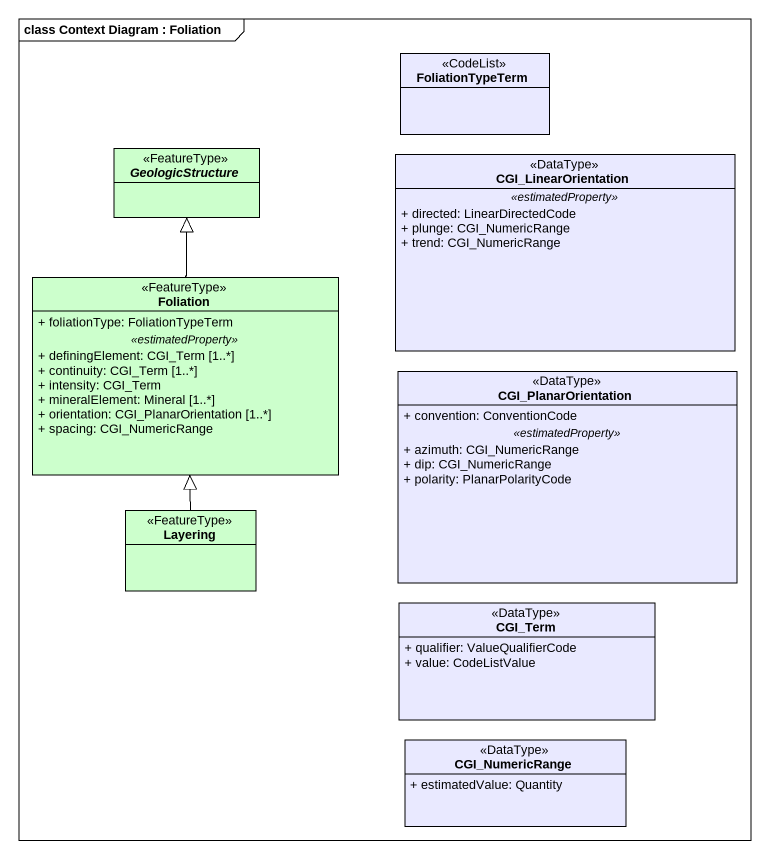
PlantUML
@startuml
mainframe class Context Diagram : Foliation
hide circle
hide empty members
skinparam classAttributeIconSize 0
class FoliationTypeTerm <<CodeList>> #E9E9FF
abstract class GeologicStructure <<FeatureType>> #CCFFCC
class CGI_LinearOrientation <<DataType>> #E9E9FF {
  .. <<estimatedProperty>> ..
  + directed: LinearDirectedCode
  + plunge: CGI_NumericRange
  + trend: CGI_NumericRange
}
class Foliation <<FeatureType>> #CCFFCC {
  + foliationType: FoliationTypeTerm
  .. <<estimatedProperty>> ..
  + definingElement: CGI_Term [1..*]
  + continuity: CGI_Term [1..*]
  + intensity: CGI_Term
  + mineralElement: Mineral [1..*]
  + orientation: CGI_PlanarOrientation [1..*]
  + spacing: CGI_NumericRange
}
class CGI_PlanarOrientation <<DataType>> #E9E9FF {
  + convention: ConventionCode
  .. <<estimatedProperty>> ..
  + azimuth: CGI_NumericRange
  + dip: CGI_NumericRange
  + polarity: PlanarPolarityCode
}
class Layering <<FeatureType>> #CCFFCC
class CGI_Term <<DataType>> #E9E9FF {
  + qualifier: ValueQualifierCode
  + value: CodeListValue
}
class CGI_NumericRange <<DataType>> #E9E9FF {
  + estimatedValue: Quantity
}
Foliation -up-|> GeologicStructure
Layering -up-|> Foliation
@enduml
